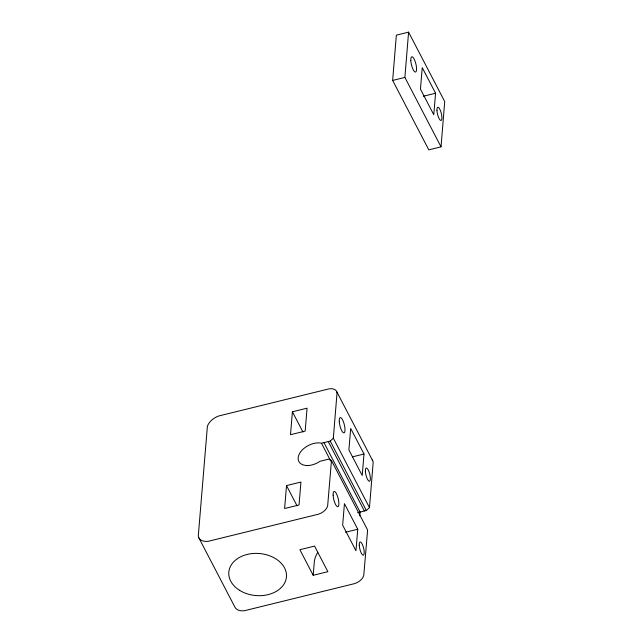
<?xml version="1.0" encoding="UTF-8"?>
<svg xmlns="http://www.w3.org/2000/svg" width="643" height="643" viewBox="0 0 643 643"><rect width="100%" height="100%" fill="white"/><g stroke="black" fill="none" stroke-linecap="round" stroke-linejoin="round"><path stroke-width="0.96" d="M292.404 411.785L290.499 434.708L305.176 431.099L307.073 408.176L292.404 411.785L302.933 432.016M286.513 485.594L284.608 508.517L299.035 504.972L300.94 482.041L286.513 485.594L297.042 505.824M313.197 575.292L299.887 549.709L314.556 546.1L327.874 571.683L313.197 575.292L314.387 560.961A33.774 20.978 -27.5 0 1 317.787 552.281M333.331 438.213L337.028 392.945A10.336 6.422 -27.5 0 0 329.103 388.838L218.668 415.997A13.929 8.656 -27.5 0 0 207.384 426.397L198.277 536.125A13.937 8.656 -27.5 0 0 208.26 541.302L318.695 514.127A10.336 6.422 -27.5 0 0 327.649 505.872L331.475 460.573L328.718 459.142L319.973 461.296L317.843 462.63A15.77 9.798 -27.5 0 1 298.159 457.816A15.77 9.798 -27.5 0 1 319.483 442.906L321.476 443.228L330.213 441.082L333.331 438.213L369.476 507.64L366.357 510.51L357.621 512.656M392.656 80.431L396.353 35.164L408.586 32.15L444.723 101.578L441.026 146.845L428.801 149.859L392.656 80.431L404.889 77.417L408.586 32.15M357.749 529.245L355.965 550.738L342.647 525.154L344.439 503.662L357.749 529.245L345.524 532.251M364.002 454.014L362.218 475.507L348.9 449.931L350.684 428.439L364.002 454.014L352.468 456.851M359.791 515.855L360.104 512.045L323.959 442.617M369.476 507.64L373.173 462.373A10.336 6.422 -27.5 0 0 372.193 459.994M435.56 93.227L433.776 114.719L420.458 89.136L422.242 67.644L435.56 93.227L423.327 96.241M404.889 77.417L441.026 146.845M336.546 391.282L372.683 460.709M330.213 441.082L366.357 510.51M328.26 441.564L364.404 510.992M331.475 460.573L367.611 530.001L363.785 575.3A10.336 6.422 -27.5 0 1 354.84 583.555L244.396 610.729A13.937 8.656 -27.5 0 1 234.783 606.863L198.639 537.435M321.476 443.228L330.743 461.031M333.122 495.174A7.885 2.259 76.2 0 0 337.696 506.756A7.885 2.259 76.2 0 0 337.165 495.303A7.885 2.259 76.2 0 0 333.122 495.174M339.255 421.302A7.885 2.259 76.2 0 0 343.828 432.884A7.885 2.259 76.2 0 0 343.298 421.438A7.885 2.259 76.2 0 0 339.255 421.302M239.558 590.314A28.911 21.098 4.7 0 0 286.159 578.853A28.911 21.098 4.7 0 0 247.169 554.435A28.911 21.098 4.7 0 0 239.558 590.314M365.385 471.247A6.832 1.953 76.1 0 0 369.347 481.285A6.832 1.953 76.1 0 0 368.881 471.367A6.832 1.953 76.1 0 0 365.385 471.247M359.236 545.184A6.832 1.961 76.2 0 0 363.199 555.222A6.832 1.961 76.2 0 0 362.748 545.296A6.832 1.961 76.2 0 0 359.236 545.184M410.813 60.514A7.885 2.259 76.2 0 0 415.386 72.088A7.885 2.259 76.2 0 0 414.856 60.643A7.885 2.259 76.2 0 0 410.813 60.514M436.943 110.451A6.832 1.953 76.1 0 0 440.905 120.49A6.832 1.953 76.1 0 0 440.439 110.572A6.832 1.953 76.1 0 0 436.943 110.451"/></g></svg>
